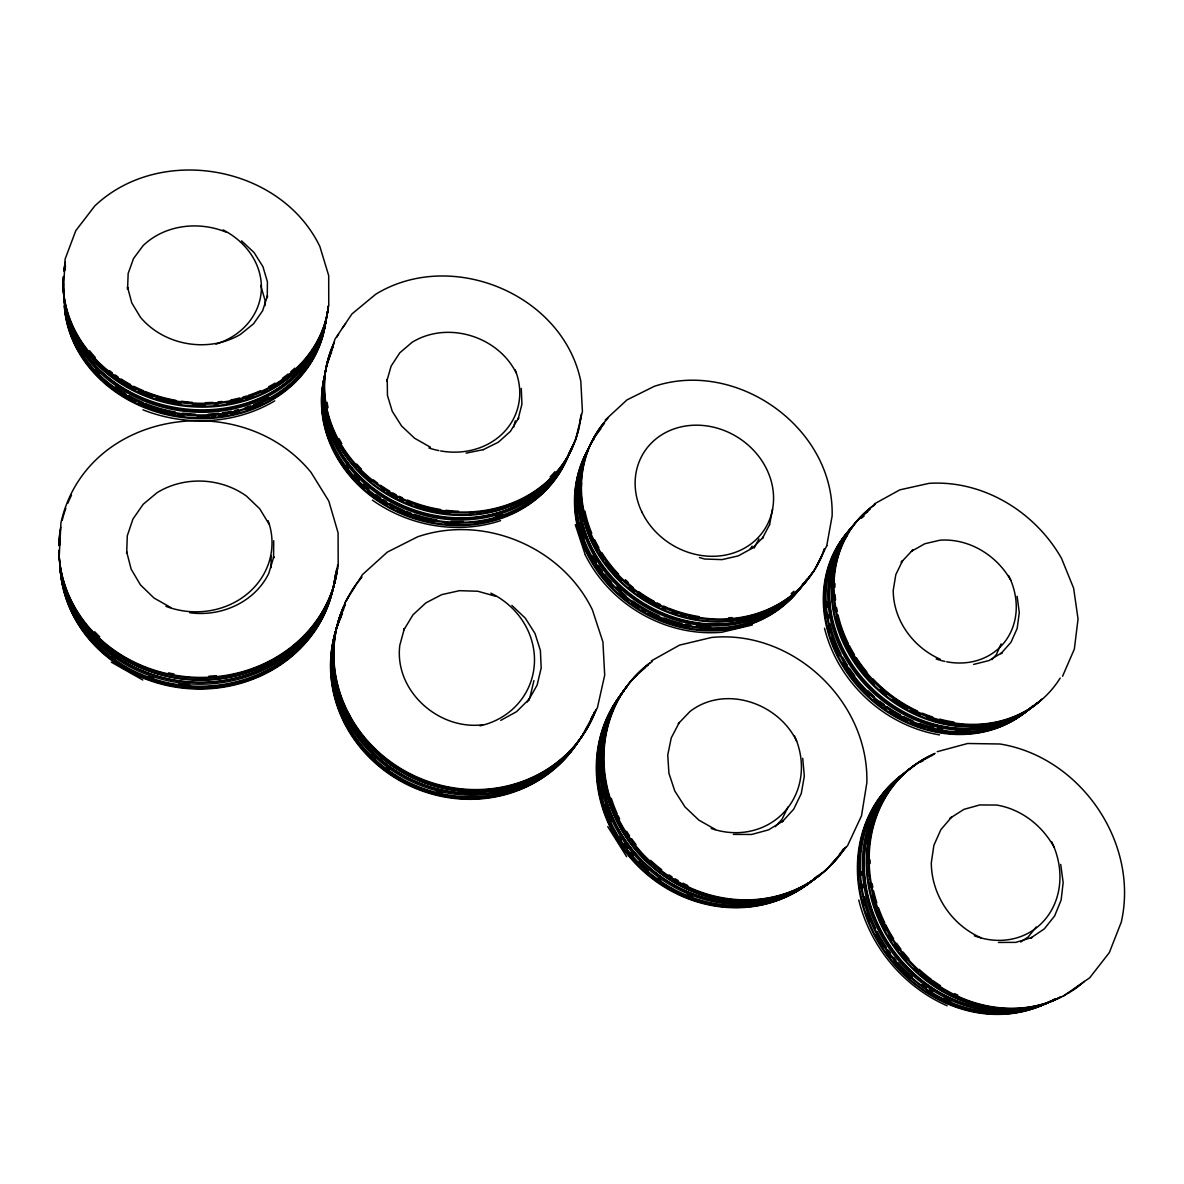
<?xml version="1.0" encoding="UTF-8"?>
<svg xmlns="http://www.w3.org/2000/svg" width="1184" height="1184" viewBox="0 0 1184 1184"><rect width="100%" height="100%" fill="white"/><g stroke="black" fill="none" stroke-linecap="round" stroke-linejoin="round"><path stroke-width="1.5" d="M271.032 567.684L271.136 555.651M273.711 540.733L273.548 558.167L273.815 556.672L268.798 573.337C254.693 602.345 220.875 617.16 189.632 612.69M265.024 305.59L265.083 300.41L260.687 285.418M59.2 556.761L60.932 522.825C86.195 409.871 241.566 386.976 311.096 472.46L328.826 501.113L338.076 532.8L338.195 565.848M63.507 289.74L65.12 259.074L75.791 230.658L94.75 205.986C160.018 143.989 280.549 165.138 319.843 246.45L328.693 275.561L328.752 305.516M515.321 420.808L513.619 427.306M826.728 545.854L832.13 515.958C834.409 427.868 736.951 358.767 654.175 386.369L626.972 399.911L605.187 420.054M769.541 524.823L772.56 509.253M533.925 680.622L529.914 697.45L527.354 701.979M575.335 440.788L582.424 411.544L580.811 381.248C562.844 293.943 451.015 248.078 375.728 294.239L351.929 313.952L335.042 339.024L326.118 368.165M1001.102 643.933L996.351 654.604L991.881 659.636M787.996 806.985L782.032 819.284L775.283 826.684M813.26 572.331L826.832 545.646M769.63 524.616L762.333 538.483L763.414 537.033L752.284 548.266M754.134 548.088L758.944 538.957M581.448 736.996L597.402 707.736L604.698 675.191L602.922 641.935L592.385 609.834C561.912 546.86 483.782 514.034 417.567 536.84L387.331 552.099L362.541 574.536L344.751 602.982M1036.192 926.998L1028.274 936.884L1020.697 942.005M1062.551 676.271L1074.347 649.098L1078.047 618.98L1073.622 588.167L1061.53 558.404C1035.112 511.814 983.223 479.934 929.026 483.353L899.84 489.85L874.488 503.836M825.825 870.418L847.611 845.598L861.508 815.791L866.851 782.787C869.012 701.372 792.792 629.4 711.495 637.48L679.557 645.117L651.333 660.879M1063.365 996.114L1089.709 977.777L1109.334 952.587L1121.292 922.084C1139.289 842.431 1080.311 756.857 999.932 743.996L967.668 743.493L937.225 751.692M500.743 720.375L516.52 711.688L529.204 699.167L528.478 700.41L537.122 685.092L541.177 668.013L540.407 650.519L535.035 633.544L525.282 618.137L511.873 605.438M752.447 548.118L738.209 555.903L721.988 559.618L704.569 559.011L699.418 557.531M483.19 449.698L498.375 442.194L510.378 431.42L518.681 417.819L518.015 419.476L521.937 404.173L521.271 388.411M274.762 400.858C235.098 424.523 185.577 426.595 142.953 409.812M973.618 664.416L988.995 660.554L1002.315 652.502L1000.835 653.746L1010.988 642.261L1017.145 628.526L1019.291 612.676L1017.115 596.262M752.417 624.945L721.722 632.271C665.822 636.992 610.367 605.009 585.325 555.015M500.566 520.649C457.424 534.783 409.294 526.199 372.427 500.136M466.111 453.132L483.338 449.639M998.482 942.449L1015.813 942.375L1032.063 937.447L1030.45 938.246L1044.288 928.892L1054.633 915.942L1061.13 900.047L1063.158 882.583L1060.731 864.453M733.384 834.38L751.603 834.468L768.564 829.866L783.423 820.778L782.254 821.8L793.709 809.16L801.257 793.546L804.321 776.201L802.722 758.322M482.717 724.786C438.465 730.291 394.213 690.76 399.778 645.398L404.38 628.497L403.892 629.858L412.994 614.807L425.84 602.908L441.736 594.634L459.466 590.668L477.803 591.245L495.696 596.277M939.534 734.894C884.492 725.629 837.961 682.413 824.523 628.245M226.055 232.094C198.69 220.89 164.931 224.679 143.16 245.576L133.54 258.497L128.153 273.519L127.576 289.251L127.532 287.09L131.779 302.926L140.496 317.342C164.354 345.684 208.384 353.187 240.337 334.465L253.539 323.794L262.611 310.8L267.495 295.734L267.258 297.613L267.421 281.851L262.937 266.652L254.101 252.577L241.58 240.885M940.214 659.222C913.219 647.396 893.195 620.179 893.239 590.268L895.814 574.625L902.593 560.698L901.172 562.296L912.908 549.805L911.384 551.344L924.763 543.767L939.948 540.2C968.986 538.143 996.839 555.311 1010.81 580.367M430.473 447.241L414.592 438.243L401.554 425.974L392.259 411.292L387.449 395.456L387.242 379.235L386.798 381.204L391.105 366.122L399.837 352.773L412.047 342.339C447.315 320.509 498.005 336.064 516.209 372.975M981.033 937.772C951.714 925.059 931.408 894.867 931.305 862.825L933.88 845.332L940.851 829.673L951.684 817.004L950.086 818.174L963.983 809.338L979.819 804.942L996.75 805.061C1021.23 809.146 1042.157 825.5 1053.997 847.048M715.462 829.525L698.9 820.142L685.003 806.955L674.791 790.986L668.916 773.256L667.746 755.081L671.254 737.884L679.29 722.521L678.299 723.69L690.006 711.466C724.993 684.47 778.436 702.896 796.64 741.169M947.111 1005.749C903.081 986.494 870.181 946.564 858.755 900.003M170.762 607.51L153.95 597.994L140.408 584.837L131.143 569.164L126.673 551.774L126.673 553.313L127.28 535.804L132.948 519.021L143.205 504.266L157.176 492.603C184.393 475.909 220.653 477.507 246.509 496.126L259.666 508.706L268.975 523.994M111.281 662.152L142.776 679.971M607.762 826.61L626.647 856.698M575.276 524.601L585.281 554.896M794.523 735.9A75.08 68.716 44.5 0 1 784.844 811.38A75.08 68.716 44.5 0 1 711.199 828.474M490.872 593.154A75.406 70.418 23.3 0 1 534.265 665.423A75.406 70.418 23.3 0 1 480.008 725.822M515.129 369.852A71.898 63.314 19.5 0 1 440.626 450.941M438.938 450.63A71.898 63.314 19.5 0 1 428.889 447.952M223.08 229.903A73.837 63.374 9 0 1 261.294 290.657A73.837 63.374 9 0 1 215.962 344.13M268.132 520.708A77.3 70.152 4.8 0 1 247.619 593.613A77.3 70.152 4.8 0 1 165.908 606.312M1008.605 575.542A71.07 61.109 42.7 0 1 1005.897 640.337A71.07 61.109 42.7 0 1 946.697 661.782M944.936 661.427A71.07 61.109 42.7 0 1 936.159 658.955M1051.644 841.72A75.894 66.319 53.9 0 1 1045.576 918.873A75.894 66.319 53.9 0 1 974.343 935.804M752.136 546.135A70.167 62.086 32.4 0 1 750.064 549.11M316.276 345.417A130.699 112.539 9.1 0 1 194.487 410.596A130.699 112.539 9.1 0 1 74.237 333.592M327.435 311.584A132.667 114.152 9.2 0 1 190.15 409.412A132.667 114.152 9.2 0 1 63.596 290.924M328.16 306.834A133.037 114.404 9.2 0 1 189.307 406.571A133.037 114.404 9.2 0 1 63.433 284.278M64.824 270.026A133.037 114.404 9.2 0 1 65.49 266.563M325.778 321.545A131.868 113.634 9.1 0 1 192.785 415.569A131.868 113.634 9.1 0 1 64.484 306.449M326.044 318.259A131.587 113.457 9.1 0 1 195.819 417.745A131.587 113.457 9.1 0 1 64.617 308.684M325.955 320.642A131.972 113.708 9.1 0 1 192.844 414.726A131.972 113.708 9.1 0 1 64.439 305.502M325.881 319.147A131.483 113.383 9 0 1 193.732 418.5A131.483 113.383 9 0 1 64.38 306.079M295.852 379.502A129.855 111.977 9 0 1 291.974 383.305M289.251 385.777A129.855 111.977 9 0 1 284.989 389.329M282.029 391.593A129.855 111.977 9 0 1 277.47 394.834M274.348 396.862A129.855 111.977 9 0 1 269.789 399.6M261.782 403.803A129.855 111.977 9 0 1 246.479 409.99M239.701 412.047A129.855 111.977 9 0 1 231.058 414.148M227.535 414.844A129.855 111.977 9 0 1 218.626 416.191M215.044 416.561A129.855 111.977 9 0 1 211.462 416.857M209.672 416.975A129.855 111.977 9 0 1 196.944 417.153M184.142 416.235A129.855 111.977 9 0 1 176.919 415.229M175.128 414.918A129.855 111.977 9 0 1 143.59 405.683M141.932 404.972A129.855 111.977 9 0 1 138.632 403.507M135.361 401.938A129.855 111.977 9 0 1 119.732 392.955M116.802 390.942A129.855 111.977 9 0 1 113.945 388.885M111 386.635A129.855 111.977 9 0 1 105.287 381.899M98.568 375.55A129.855 111.977 9 0 1 94.809 371.554M328.323 305.916A133.141 114.478 9.2 0 1 189.366 405.712A133.141 114.478 9.2 0 1 63.374 283.316M64.484 270.81A133.141 114.478 9.2 0 1 65.431 265.586M328.53 305.753A133.422 114.656 9.3 0 1 186.214 403.315A133.422 114.656 9.3 0 1 63.403 277.396M64.099 270.248A133.422 114.656 9.3 0 1 65.298 263.248M299.138 366.3A131.38 112.983 9.2 0 1 292.981 372.368M279.054 383.261A131.38 112.983 9.2 0 1 269.878 388.826M266.652 390.542A131.38 112.983 9.2 0 1 261.694 392.955M253.139 396.536A131.38 112.983 9.2 0 1 246.109 398.978M242.735 400A131.38 112.983 9.2 0 1 226.914 403.596M217.886 404.824A131.38 112.983 9.2 0 1 214.274 405.165M205.158 405.609A131.38 112.983 9.2 0 1 192.208 405.298M181.137 404.158A131.38 112.983 9.2 0 1 155.874 398.372M152.351 397.202A131.38 112.983 9.2 0 1 143.767 393.917M142.095 393.206A131.38 112.983 9.2 0 1 138.765 391.712M135.45 390.128A131.38 112.983 9.2 0 1 113.768 376.926M112.347 375.861A131.38 112.983 9.2 0 1 95.312 360.41M294.757 368.194A131.764 113.235 9.3 0 1 290.835 371.717M288.112 373.981A131.764 113.235 9.3 0 1 282.443 378.273M274.984 383.172A131.764 113.235 9.3 0 1 268.694 386.739M260.391 390.764A131.764 113.235 9.3 0 1 248.226 395.456M246.464 396.033A131.764 113.235 9.3 0 1 243.075 397.054M239.627 398.002A131.764 113.235 9.3 0 1 230.806 400.014M221.793 401.465A131.764 113.235 9.3 0 1 218.152 401.894M212.706 402.368A131.764 113.235 9.3 0 1 205.394 402.678M192.4 402.368A131.764 113.235 9.3 0 1 181.3 401.213M175.928 400.355A131.764 113.235 9.3 0 1 145.425 391.593M143.826 390.927A131.764 113.235 9.3 0 1 133.822 386.31M130.566 384.593A131.764 113.235 9.3 0 1 121.123 378.998M118.104 377A131.764 113.235 9.3 0 1 115.159 374.943M112.302 372.827A131.764 113.235 9.3 0 1 109.49 370.622M95.223 357.331A131.764 113.235 9.3 0 1 89.57 350.76M327.139 312.295A132.342 113.945 9.1 0 1 193.125 412.017A132.342 113.945 9.1 0 1 63.862 297.169M328.249 308.284A133.54 114.73 9.3 0 1 184.245 402.22A133.54 114.73 9.3 0 1 63.344 276.434M63.818 271.062A133.54 114.73 9.3 0 1 65.238 262.271M268.635 397.587A130.225 112.228 9.1 0 1 253.746 404.588M250.298 405.905A130.225 112.228 9.1 0 1 245.073 407.681M238.31 409.649A130.225 112.228 9.1 0 1 234.861 410.508M231.354 411.277A130.225 112.228 9.1 0 1 222.474 412.846M218.892 413.32A130.225 112.228 9.1 0 1 208.118 414.193M195.316 414.222A130.225 112.228 9.1 0 1 182.484 413.127M175.262 412.032A130.225 112.228 9.1 0 1 145.306 403.448M143.634 402.767A130.225 112.228 9.1 0 1 128.952 395.634M125.8 393.828A130.225 112.228 9.1 0 1 115.322 386.961M99.782 373.863A130.225 112.228 9.1 0 1 95.934 369.896M322.684 611.432A137.004 124.749 4.6 0 1 320.08 616.302M305.058 637.244A137.004 124.749 4.6 0 1 98.701 642.068M96.185 639.552A137.004 124.749 4.6 0 1 84.804 626.084M77.774 615.428A137.004 124.749 4.6 0 1 72.668 605.823M336.656 570.007A139.076 126.584 4.7 0 1 197.61 682.354A139.076 126.584 4.7 0 1 59.866 564.812M59.644 545.336A139.076 126.584 4.7 0 1 59.97 541.798M336.804 571.28A139.475 126.895 4.8 0 1 195.819 680.223A139.475 126.895 4.8 0 1 59.674 562.4M59.333 544.64A139.475 126.895 4.8 0 1 60.192 535.804M335.368 575.069A138.202 125.918 4.5 0 1 193.332 686.75A138.202 125.918 4.5 0 1 59.851 563.036M334.48 580.338A137.906 125.696 4.5 0 1 189.988 688.111A137.906 125.696 4.5 0 1 59.94 562.578M335.546 574.344A138.321 126.007 4.6 0 1 193.392 686.113A138.321 126.007 4.6 0 1 59.792 562.296M334.302 581.063A137.773 125.593 4.5 0 1 189.943 688.748A137.773 125.593 4.5 0 1 59.999 563.332M200.436 687.43A136.071 124.039 4.5 0 1 187.62 686.942M171.428 684.737A136.071 124.039 4.5 0 1 166.056 683.597M153.713 680.164A136.071 124.039 4.5 0 1 148.562 678.373M118.104 662.862A136.071 124.039 4.5 0 1 113.738 659.799M337.618 565.138A139.594 126.984 4.8 0 1 196.929 679.601A139.594 126.984 4.8 0 1 59.318 558.123M59.185 545.661A139.594 126.984 4.8 0 1 60.369 533.274M337.884 565.197A139.904 127.221 4.9 0 1 194.132 677.914A139.904 127.221 4.9 0 1 58.993 552.736M58.963 545.587A139.904 127.221 4.9 0 1 60.502 529.648M270.944 660.938A137.744 125.312 4.8 0 1 264.594 664.224M152.277 670.662A137.744 125.312 4.8 0 1 147.097 668.797M128.864 660.361A137.744 125.312 4.8 0 1 125.682 658.556M98.524 637.924A137.744 125.312 4.8 0 1 94.779 634.106M336.315 570.244A138.72 126.318 4.6 0 1 196.5 684.145A138.72 126.318 4.6 0 1 59.762 563.406M337.632 568.054A140.023 127.31 4.9 0 1 191.216 677.1A140.023 127.31 4.9 0 1 58.874 550.175M58.904 544.818A140.023 127.31 4.9 0 1 60.739 527.132M62.219 520.235A140.023 127.31 4.9 0 1 65.845 508.306M67.784 503.318A140.023 127.31 4.9 0 1 71.484 495.238M189.632 684.9A136.486 124.35 4.6 0 1 178.74 683.745M153.802 677.958A136.486 124.35 4.6 0 1 148.622 676.168M115.129 658.57A136.486 124.35 4.6 0 1 112.273 656.484M216.302 675.635A138.158 125.637 4.9 0 1 208.976 676.197M173.93 673.977A138.158 125.637 4.9 0 1 168.468 672.882M99.722 636.814A138.158 125.637 4.9 0 1 94.676 631.738M553.816 476.279A127.502 112.672 19.7 0 1 545.469 485.44M541.517 489.11A127.502 112.672 19.7 0 1 411.47 509.771A127.502 112.672 19.7 0 1 325.482 410.3M572.582 446.028A129.411 114.286 19.7 0 1 417.064 510.896A129.411 114.286 19.7 0 1 326.429 366.996M328.442 360.158A129.411 114.286 19.7 0 1 331.624 351.885M573.781 443.467A129.766 114.522 19.7 0 1 408.391 505.035A129.766 114.522 19.7 0 1 332.896 347.445M570.037 451.356A128.642 113.768 19.6 0 1 415.436 516.239A128.642 113.768 19.6 0 1 325.245 373.064M569.756 451.504A128.375 113.59 19.6 0 1 417.745 518.947A128.375 113.59 19.6 0 1 324.016 378.584M552.292 479.52A127.043 112.362 19.6 0 1 547.704 484.833M537.299 494.646A127.043 112.362 19.6 0 1 533.052 497.976M502.208 514.315A127.043 112.362 19.6 0 1 495.43 516.49M463.432 521.522A127.043 112.362 19.6 0 1 451.03 521.374M436.911 519.835A127.043 112.362 19.6 0 1 414.296 514.315M410.892 513.131A127.043 112.362 19.6 0 1 405.875 511.222M404.232 510.541A127.043 112.362 19.6 0 1 389.728 503.496M386.606 501.69A127.043 112.362 19.6 0 1 383.542 499.826M380.538 497.902A127.043 112.362 19.6 0 1 376.157 494.868M368.875 489.258A127.043 112.362 19.6 0 1 363.251 484.345M359.226 480.482A127.043 112.362 19.6 0 1 354.149 475.11M348.348 468.124A127.043 112.362 19.6 0 1 346.172 465.223M330.099 435.031A127.043 112.362 19.6 0 1 328.353 429.762M571.028 448.825A128.745 113.842 19.7 0 1 419.55 516.668A128.745 113.842 19.7 0 1 324.224 377.385M568.779 454.02A128.272 113.516 19.6 0 1 415.54 519.095A128.272 113.516 19.6 0 1 324.253 377.711M549.968 483.472A126.673 112.11 19.6 0 1 546.505 487.423M496.066 518.518A126.673 112.11 19.6 0 1 489.14 520.412M485.603 521.226A126.673 112.11 19.6 0 1 476.619 522.81M458.933 524.112A126.673 112.11 19.6 0 1 444.784 523.491M434.276 522.1A126.673 112.11 19.6 0 1 396.921 510.2M393.71 508.617A126.673 112.11 19.6 0 1 390.528 506.944M387.405 505.198A126.673 112.11 19.6 0 1 368.165 491.893M363.932 488.252A126.673 112.11 19.6 0 1 358.545 483.131M353.483 477.788A126.673 112.11 19.6 0 1 349.961 473.644M344.485 466.466A126.673 112.11 19.6 0 1 342.442 463.477M339.542 458.904A126.673 112.11 19.6 0 1 337.736 455.81M574.743 441.025A129.87 114.596 19.7 0 1 409.56 504.636A129.87 114.596 19.7 0 1 333.059 346.557M578.591 428.934A130.136 114.789 19.8 0 1 414.844 504.517A130.136 114.789 19.8 0 1 334.228 342.827M580.663 416.798A130.136 114.789 19.8 0 1 580.219 420.276M523.328 498.686A128.153 113.102 19.7 0 1 517.023 501.898M491.612 510.615A128.153 113.102 19.7 0 1 484.389 512.05M480.734 512.613A128.153 113.102 19.7 0 1 477.078 513.072M473.422 513.427A128.153 113.102 19.7 0 1 469.93 513.678M450.32 513.427A128.153 113.102 19.7 0 1 439.664 512.124M437.902 511.828A128.153 113.102 19.7 0 1 415.125 505.953M411.721 504.71A128.153 113.102 19.7 0 1 406.689 502.726M403.404 501.291A128.153 113.102 19.7 0 1 400.118 499.781M396.877 498.183A128.153 113.102 19.7 0 1 387.36 492.87M384.297 490.946A128.153 113.102 19.7 0 1 381.307 488.962M371.332 481.503A128.153 113.102 19.7 0 1 358.338 469.367M355.97 466.777A128.153 113.102 19.7 0 1 353.69 464.143M581.226 414.237A130.255 114.863 19.8 0 1 422.658 506.175A130.255 114.863 19.8 0 1 334.406 341.924M336.818 337.203A130.255 114.863 19.8 0 1 338.565 334.11M342.398 328.086A130.255 114.863 19.8 0 1 345.55 323.735M554.985 471.646A128.523 113.353 19.8 0 1 550.131 476.886M458.474 511.236A128.523 113.353 19.8 0 1 445.909 510.274M440.596 509.52A128.523 113.353 19.8 0 1 407.533 500.092M402.575 497.902A128.523 113.353 19.8 0 1 399.304 496.348M396.048 494.69A128.523 113.353 19.8 0 1 392.851 492.958M389.699 491.138A128.523 113.353 19.8 0 1 380.582 485.277M377.681 483.19A128.523 113.353 19.8 0 1 373.448 479.934M361.49 469.19A128.523 113.353 19.8 0 1 356.65 464.039M341.762 443.556A128.523 113.353 19.8 0 1 339.127 438.82M328.027 407.696A128.523 113.353 19.8 0 1 327.095 402.323M572.109 446.605A129.1 114.078 19.7 0 1 418.263 513.619A129.1 114.078 19.7 0 1 325.526 371.154M547.215 770.429A133.496 124.868 24.1 0 1 539.756 775.268M536.648 777.059A133.496 124.868 24.1 0 1 533.496 778.776M530.284 780.389A133.496 124.868 24.1 0 1 527.028 781.928M520.442 784.696A133.496 124.868 24.1 0 1 490.413 792.377M485.144 792.969A133.496 124.868 24.1 0 1 335.087 679.764M586.968 727.538A135.524 126.703 24.1 0 1 585.192 730.78M583.327 733.991A135.524 126.703 24.1 0 1 405.15 776.423A135.524 126.703 24.1 0 1 345.047 605.438M592.326 715.832A135.524 126.703 24.1 0 1 590.934 719.206M588.285 725.644A135.908 126.999 24.1 0 1 410.374 776.911A135.908 126.999 24.1 0 1 344.855 604.861M594.309 712.206A135.908 126.999 24.1 0 1 589.958 722.329M578.532 741.154A134.68 126.052 24.1 0 1 404.232 780.774A134.68 126.052 24.1 0 1 341.362 615.266M578.562 740.977A134.384 125.83 24 0 1 402.782 781.647A134.384 125.83 24 0 1 342.442 613.593M578.932 740.577A134.798 126.14 24.1 0 1 404.484 780.226A134.798 126.14 24.1 0 1 341.554 614.57M577.17 743.108A134.266 125.741 24 0 1 403.374 782.654A134.266 125.741 24 0 1 340.711 617.589M397.706 777.562A132.608 124.172 24 0 1 394.672 775.683M368.668 754.386A132.608 124.172 24 0 1 363.917 749.161M478.277 790.261A134.221 125.43 24.1 0 1 469.338 790.231M417.153 778.243A134.221 125.43 24.1 0 1 413.882 776.763M378.096 752.772A134.221 125.43 24.1 0 1 374.188 749.043M350.153 717.001A134.221 125.43 24.1 0 1 347.622 712.087M582.04 736.211A136.027 127.102 24.1 0 1 404.484 773.108A136.027 127.102 24.1 0 1 345.047 604.151M594.723 711.614A136.027 127.102 24.1 0 1 584.067 733.103M595.73 710.163A136.323 127.324 24.2 0 1 420.246 779.087A136.323 127.324 24.2 0 1 343.967 605.808M346.335 600.806A136.323 127.324 24.2 0 1 348.954 595.878M351.811 591.068A136.323 127.324 24.2 0 1 354.874 586.406M358.145 581.906A136.323 127.324 24.2 0 1 361.608 577.585M596.144 709.556A136.441 127.413 24.2 0 1 407.932 772.59A136.441 127.413 24.2 0 1 357.242 582.661M359.492 579.716A136.441 127.413 24.2 0 1 361.816 576.86M582.188 735.619A135.183 126.436 24.1 0 1 405.298 778.45A135.183 126.436 24.1 0 1 343.7 609.05M441.617 792.703A133.008 124.483 24.1 0 1 436.393 791.474M389.566 769.807A133.008 124.483 24.1 0 1 386.709 767.735M375.772 758.663A133.008 124.483 24.1 0 1 371.894 754.963M786.724 599.43A126.007 111.355 32.7 0 1 765.767 612.927M762.511 614.437A126.007 111.355 32.7 0 1 759.196 615.858M757.538 616.524A126.007 111.355 32.7 0 1 578.961 496.584M579.124 489.436A126.007 111.355 32.7 0 1 579.39 485.914M809.205 576.593A127.887 112.954 32.7 0 1 643.474 603.1A127.887 112.954 32.7 0 1 591.497 442.594M593.376 439.397A127.887 112.954 32.7 0 1 600.791 428.845M811.04 574.403A128.242 113.19 32.7 0 1 635.364 594.516A128.242 113.19 32.7 0 1 604.417 423.443M803.122 584.378A127.132 112.45 32.7 0 1 640.381 607.836A127.132 112.45 32.7 0 1 587.027 451.4M803.832 582.972A126.88 112.288 32.7 0 1 641.092 610.5A126.88 112.288 32.7 0 1 586.095 453.28M806.763 579.139A127.25 112.524 32.7 0 1 642.601 608.236A127.25 112.524 32.7 0 1 588.27 448.973M803.27 583.653A126.777 112.214 32.7 0 1 640.662 611.166A126.777 112.214 32.7 0 1 585.71 454.064M750.123 622.74A125.208 110.822 32.7 0 1 744.943 624.427M714.396 629.311A125.208 110.822 32.7 0 1 699.981 628.911M689.206 627.564A125.208 110.822 32.7 0 1 659.133 618.847M657.52 618.152A125.208 110.822 32.7 0 1 647.974 613.593M644.851 611.891A125.208 110.822 32.7 0 1 641.758 610.115M638.724 608.28A125.208 110.822 32.7 0 1 631.383 603.352M628.556 601.28A125.208 110.822 32.7 0 1 619.04 593.406M612.661 587.279A125.208 110.822 32.7 0 1 595.878 566.248M593.924 563.155A125.208 110.822 32.7 0 1 584.363 543.944M583.09 540.629A125.208 110.822 32.7 0 1 577.999 522.085M697.628 618.906A126.644 111.784 32.7 0 1 689.044 617.308M685.61 616.494A126.644 111.784 32.7 0 1 680.46 615.103M677.056 614.067A126.644 111.784 32.7 0 1 671.994 612.35M665.393 609.79A126.644 111.784 32.7 0 1 662.152 608.384M658.911 606.874A126.644 111.784 32.7 0 1 637.318 594.116M634.461 592.015A126.644 111.784 32.7 0 1 628.882 587.575M620.904 580.382A126.644 111.784 32.7 0 1 605.572 562.711M603.426 559.692A126.644 111.784 32.7 0 1 599.4 553.476M597.535 550.308A126.644 111.784 32.7 0 1 594.116 543.9M592.548 540.674A126.644 111.784 32.7 0 1 590.387 535.73M581.359 486.609A126.644 111.784 32.7 0 1 581.551 483.057M812.624 572.153A128.346 113.264 32.7 0 1 638.339 595.641A128.346 113.264 32.7 0 1 602.464 425.456M824.36 548.695A128.612 113.442 32.7 0 1 647.589 599.311A128.612 113.442 32.7 0 1 607.954 418.248M824.39 549.628A128.716 113.516 32.7 0 1 650.578 600.11A128.716 113.516 32.7 0 1 603.825 422.688M620.89 590.402A125.667 111.133 32.7 0 1 617.012 586.761M805.52 581.536A127.591 112.761 32.7 0 1 636.962 601.59A127.591 112.761 32.7 0 1 594.264 438.494M623.465 596.218A125.312 110.896 32.7 0 1 619.454 592.725M710.711 627.15A125.563 111.059 32.7 0 1 696.222 626.129M690.849 625.344A125.563 111.059 32.7 0 1 685.462 624.323M681.851 623.509A125.563 111.059 32.7 0 1 664.12 617.974M659.074 615.917A125.563 111.059 32.7 0 1 632.863 601.058M625.862 595.715A125.563 111.059 32.7 0 1 616.583 587.442M611.654 582.38A125.563 111.059 32.7 0 1 604.728 574.314M602.493 571.398A125.563 111.059 32.7 0 1 598.246 565.39M596.248 562.311A125.563 111.059 32.7 0 1 592.548 556.036M584.422 538.172A125.563 111.059 32.7 0 1 579.997 522.958M731.978 617.574A127.014 112.021 32.7 0 1 728.426 617.885M699.3 616.642A127.014 112.021 32.7 0 1 668.62 608.162M666.992 607.496A127.014 112.021 32.7 0 1 663.721 606.075M660.48 604.58A127.014 112.021 32.7 0 1 657.268 602.982M654.071 601.309A127.014 112.021 32.7 0 1 638.827 591.763M633.144 587.486A127.014 112.021 32.7 0 1 624.974 580.471M618.596 574.181A127.014 112.021 32.7 0 1 601.768 552.588M598.926 547.852A127.014 112.021 32.7 0 1 594.694 539.8M591.748 533.229A127.014 112.021 32.7 0 1 584.926 511.133M794.005 591.216A127.117 112.095 32.7 0 1 791.149 593.598M628.068 582.173A127.117 112.095 32.7 0 1 625.404 579.775M785.614 893.95A133.2 122.1 45.2 0 1 776.985 897.072M769.852 899.1A133.2 122.1 45.2 0 1 764.42 900.328M742.93 902.726A133.2 122.1 45.2 0 1 601.25 769.556M601.117 764.183A133.2 122.1 45.2 0 1 601.531 753.616M821.918 872.919A135.213 123.891 45.2 0 1 645.043 863.432A135.213 123.891 45.2 0 1 627.046 686.365M821.193 873.836A135.598 124.172 45.1 0 1 645.842 861.212A135.598 124.172 45.1 0 1 627.328 685.773M634.417 677.633A135.598 124.172 45.1 0 1 644.984 667.909M817.611 876.116A134.384 123.269 45.3 0 1 641.772 866.732A134.384 123.269 45.3 0 1 623.983 690.657M817.463 875.968A134.103 123.047 45.4 0 1 640.662 867.857A134.103 123.047 45.4 0 1 624.072 690.746M818.218 875.657A134.502 123.358 45.3 0 1 642.231 866.259A134.502 123.358 45.3 0 1 624.412 690.05M815.524 877.64A133.984 122.958 45.4 0 1 640.899 868.982A133.984 122.958 45.4 0 1 621.393 694.105M672.882 890.057A132.312 121.434 45.4 0 1 665.171 885.632M636.326 862.159A132.312 121.434 45.4 0 1 630.436 855.529M629.326 854.182A132.312 121.434 45.4 0 1 627.135 851.429M623.953 847.167A132.312 121.434 45.4 0 1 621.926 844.266M614.54 832.174A132.312 121.434 45.4 0 1 612.898 829.066M602.449 802.027A132.312 121.434 45.4 0 1 601.146 796.743M684.441 886.328A133.91 122.633 45.1 0 1 681.229 884.729M678.062 883.042A133.91 122.633 45.1 0 1 674.939 881.266M651.733 864.453A133.91 122.633 45.1 0 1 640.189 853.013M622.296 828.445A133.91 122.633 45.1 0 1 619.706 823.753M827.202 868.494A135.716 124.276 45.1 0 1 643.548 857.971A135.716 124.276 45.1 0 1 637.406 674.451M642.69 669.567A135.716 124.276 45.1 0 1 648.225 665.082M843.393 848.839A135.716 124.276 45.1 0 1 839.249 854.774M835.874 859.081A135.716 124.276 45.1 0 1 831.035 864.586M837.399 857.956A136.012 124.483 45.1 0 1 642.764 854.818A136.012 124.483 45.1 0 1 652.192 661.456M844.917 847.685A136.012 124.483 45.1 0 1 839.678 855.085M826.669 869.411A136.13 124.572 45.1 0 1 638.516 849.076A136.13 124.572 45.1 0 1 649.794 662.922M845.568 847.211A136.13 124.572 45.1 0 1 831.923 864.32M820.186 874.206A134.872 123.639 45.2 0 1 643.03 864.068A134.872 123.639 45.2 0 1 626.958 686.705M692.448 896.51A132.712 121.73 45.3 0 1 687.312 894.527M660.864 880.2A132.712 121.73 45.3 0 1 657.978 878.158M648.24 870.447A132.712 121.73 45.3 0 1 639.123 861.834M633.129 855.248A132.712 121.73 45.3 0 1 630.865 852.539M627.579 848.38A132.712 121.73 45.3 0 1 624.442 844.074M621.467 839.634A132.712 121.73 45.3 0 1 619.572 836.614M611.314 820.986A132.712 121.73 45.3 0 1 605.424 805.52M603.426 798.475A132.712 121.73 45.3 0 1 601.502 789.669M687.786 885.543A134.325 122.944 45.1 0 1 682.961 883.16M678.21 880.585A134.325 122.944 45.1 0 1 675.087 878.78M672.009 876.87A134.325 122.944 45.1 0 1 668.99 874.917M661.708 869.707A134.325 122.944 45.1 0 1 650.667 860.383M635.986 844.518A134.325 122.944 45.1 0 1 631.649 838.805M629.592 835.86A134.325 122.944 45.1 0 1 626.617 831.331M619.602 818.854A134.325 122.944 45.1 0 1 618.078 815.672M617.293 813.985A134.325 122.944 45.1 0 1 611.329 798.342M1005.941 720.893A126.126 108.691 43.1 0 1 1001.072 722.743M997.727 723.853A126.126 108.691 43.1 0 1 869.885 687.593A126.126 108.691 43.1 0 1 834.572 560.802M840.936 545.824A126.126 108.691 43.1 0 1 847.478 535.198M1035.349 704.554A128.02 110.245 43.1 0 1 872.12 688.378A128.02 110.245 43.1 0 1 852.243 526.614M855.81 522.558A128.02 110.245 43.1 0 1 867.739 511.725M1041.846 699.048A128.36 110.467 43.1 0 1 875.701 687.934A128.36 110.467 43.1 0 1 855.336 522.943M857.749 520.25A128.36 110.467 43.1 0 1 869.707 509.401M1032.714 706.167A127.265 109.772 43.2 0 1 866.2 691.086A127.265 109.772 43.2 0 1 852.835 526.244M1032.211 706.3A127.014 109.609 43.2 0 1 864.69 692.522A127.014 109.609 43.2 0 1 852.658 526.673M1027.446 710.489A126.91 109.535 43.2 0 1 866.274 695.274A126.91 109.535 43.2 0 1 844.902 535.375M941.976 731.653A125.341 108.173 43.2 0 1 928.004 728.767M924.512 727.79A125.341 108.173 43.2 0 1 910.807 722.906M907.477 721.456A125.341 108.173 43.2 0 1 889.539 711.762M886.431 709.719A125.341 108.173 43.2 0 1 883.382 707.603M881.888 706.522A125.341 108.173 43.2 0 1 873.585 699.966M869.589 696.429A125.341 108.173 43.2 0 1 842.357 662.552M838.879 656.143A125.341 108.173 43.2 0 1 831.198 637.821M829.614 632.7A125.341 108.173 43.2 0 1 827.853 625.877M826.136 616.82A125.341 108.173 43.2 0 1 825.648 613.164M824.908 604.062A125.341 108.173 43.2 0 1 824.819 600.451M966.425 725.304A126.777 109.091 43.1 0 1 951.477 724.001M949.731 723.735A126.777 109.091 43.1 0 1 926.835 717.8M919.968 715.136A126.777 109.091 43.1 0 1 910.407 710.711M907.27 709.053A126.777 109.091 43.1 0 1 892.144 699.596M886.476 695.334A126.777 109.091 43.1 0 1 879.608 689.562M874.354 684.633A126.777 109.091 43.1 0 1 835.963 617.071M834.513 609.76A126.777 109.091 43.1 0 1 833.95 606.075M833.166 598.704A126.777 109.091 43.1 0 1 832.9 593.214M1041.298 699.714A128.479 110.526 43.1 0 1 867.591 678.343A128.479 110.526 43.1 0 1 870.314 508.676M1040.44 700.736A128.73 110.704 43 0 1 866.392 673.74A128.73 110.704 43 0 1 874.68 504.813M868.819 677.544A126.88 109.165 43.1 0 1 866.481 674.88M1060.183 678.062A128.834 110.763 43 0 1 878.691 685.418A128.834 110.763 43 0 1 875.302 504.073M1030.776 707.988A127.369 109.831 43.2 0 1 866.096 689.754A127.369 109.831 43.2 0 1 852.199 526.836M861.301 518.252A127.369 109.831 43.2 0 1 864.083 516.061M970.155 730.794A125.696 108.395 43.2 0 1 955.444 730.898M942.582 729.492A125.696 108.395 43.2 0 1 937.343 728.515M933.836 727.746A125.696 108.395 43.2 0 1 919.879 723.616M913.086 720.982A125.696 108.395 43.2 0 1 903.599 716.586M900.476 714.944A125.696 108.395 43.2 0 1 886.934 706.596M884.078 704.554A125.696 108.395 43.2 0 1 879.875 701.342M874.399 696.799A125.696 108.395 43.2 0 1 867.872 690.731M854.759 675.901A125.696 108.395 43.2 0 1 849.328 668.324M847.3 665.201A125.696 108.395 43.2 0 1 842.638 657.253M840.936 654.042A125.696 108.395 43.2 0 1 829.866 623.702M828.741 618.27A125.696 108.395 43.2 0 1 828.134 614.614M827.261 607.288A125.696 108.395 43.2 0 1 826.906 601.827M1037.228 702.526A127.724 110.053 43.1 0 1 871.098 690.79A127.724 110.053 43.1 0 1 852.909 525.888M953.89 722.062A127.132 109.328 43 0 1 939.726 719.117M932.666 717.03A127.132 109.328 43 0 1 922.306 713.168M917.496 711.051A127.132 109.328 43 0 1 872.771 678.713M866.866 672.053A127.132 109.328 43 0 1 856.298 657.682M854.404 654.678A127.132 109.328 43 0 1 849.268 645.487M848.44 643.844A127.132 109.328 43 0 1 838.02 614.836M837.236 611.181A127.132 109.328 43 0 1 836.555 607.51M835.549 600.11A127.132 109.328 43 0 1 835.09 594.575M834.898 587.279A127.132 109.328 43 0 1 834.972 583.697M876.959 701.638A125.445 108.247 43.2 0 1 874.221 699.374M988.418 1009.227A134.695 117.838 54.5 0 1 877.24 808.509M878.913 805.431A134.695 117.838 54.5 0 1 882.494 799.511M1054.5 999.814A136.737 119.554 54.4 0 1 887.956 942.523A136.737 119.554 54.4 0 1 907.847 770.296M910.792 768.15A136.737 119.554 54.4 0 1 915.35 765.116M920.057 762.318A136.737 119.554 54.4 0 1 923.268 760.587M1060.302 997.106A137.122 119.821 54.4 0 1 887.364 936.722A137.122 119.821 54.4 0 1 920.664 761.49M923.86 759.699A137.122 119.821 54.4 0 1 928.744 757.242M1045.975 1003.366A135.479 118.681 54.6 0 1 879.801 944.876A135.479 118.681 54.6 0 1 903.792 773.67M944.936 1000.954A133.807 117.216 54.6 0 1 941.62 999.4M936.707 996.854A133.807 117.216 54.6 0 1 933.466 995.063M930.269 993.169A133.807 117.216 54.6 0 1 927.131 991.186M909.845 978.102A133.807 117.216 54.6 0 1 893.624 961.423M890.279 957.249A133.807 117.216 54.6 0 1 886.002 951.477M882.983 946.993A133.807 117.216 54.6 0 1 875.731 934.62M869.752 921.788A133.807 117.216 54.6 0 1 866.629 913.471M864.039 905.05A133.807 117.216 54.6 0 1 862.736 899.988M860.383 887.586A133.807 117.216 54.6 0 1 859.91 883.974M859.155 874.976A133.807 117.216 54.6 0 1 859.022 871.394M1054.929 998.926A135.894 118.962 54.5 0 1 885.38 948.636A135.894 118.962 54.5 0 1 903.14 774.025M1050.075 1001.338A135.598 118.77 54.6 0 1 882.154 947.126A135.598 118.77 54.6 0 1 902.992 774.203M944.21 990.712A135.42 118.326 54.4 0 1 941.117 988.906M938.083 987.027A135.42 118.326 54.4 0 1 920.841 974.269M918.118 971.872A135.42 118.326 54.4 0 1 914.137 968.142M906.574 960.283A135.42 118.326 54.4 0 1 900.758 953.401M898.538 950.545A135.42 118.326 54.4 0 1 894.275 944.64M891.256 940.066A135.42 118.326 54.4 0 1 888.4 935.419M885.736 930.683A135.42 118.326 54.4 0 1 883.264 925.903M882.48 924.304A135.42 118.326 54.4 0 1 872.105 895.77M870.196 886.964A135.42 118.326 54.4 0 1 869.559 883.338M868.597 876.056A135.42 118.326 54.4 0 1 868.272 872.401M867.857 863.358A135.42 118.326 54.4 0 1 867.857 859.791M1061.13 996.75A137.24 119.91 54.3 0 1 889.687 939.016A137.24 119.91 54.3 0 1 916.682 763.828M919.776 761.874A137.24 119.91 54.3 0 1 926.169 758.308M929.44 756.694A137.24 119.91 54.3 0 1 932.74 755.214M1069.3 992.37A137.536 120.102 54.3 0 1 1064.697 995.063M1060.006 997.52A137.536 120.102 54.3 0 1 885.218 927.235A137.536 120.102 54.3 0 1 934.413 753.897M1080.829 984.052A137.536 120.102 54.3 0 1 1072.29 990.431M1065.541 994.723A137.655 120.191 54.3 0 1 887.304 929.484A137.655 120.191 54.3 0 1 935.108 753.35M1084.352 981.388A137.655 120.191 54.3 0 1 1068.619 992.947M1052.68 1000.273A136.012 119.051 54.5 0 1 884.389 945.705A136.012 119.051 54.5 0 1 905.257 772.412M950.752 1001.25A134.206 117.482 54.5 0 1 944.107 998.216M932.726 991.97A134.206 117.482 54.5 0 1 929.558 989.987M926.465 987.915A134.206 117.482 54.5 0 1 921.922 984.688M912.242 976.859A134.206 117.482 54.5 0 1 898.271 962.844M895.948 960.12A134.206 117.482 54.5 0 1 893.698 957.353M890.427 953.076A134.206 117.482 54.5 0 1 888.311 950.145M886.268 947.17A134.206 117.482 54.5 0 1 877.181 931.675M875.612 928.508A134.206 117.482 54.5 0 1 864.572 896.836M862.855 887.882A134.206 117.482 54.5 0 1 862.337 884.27M861.464 875.242A134.206 117.482 54.5 0 1 861.271 871.646M1055.314 999.178A136.397 119.318 54.5 0 1 888.858 947.881A136.397 119.318 54.5 0 1 901.734 775.18M905.952 771.79A136.397 119.318 54.5 0 1 911.902 767.602M957.797 995.122A135.834 118.622 54.3 0 1 954.6 993.628M940.584 985.798A135.834 118.622 54.3 0 1 933.17 980.781M931.734 979.73A135.834 118.622 54.3 0 1 919.213 969.37M908.972 958.981A135.834 118.622 54.3 0 1 903.14 952.069M900.906 949.198A135.834 118.622 54.3 0 1 896.628 943.278M893.594 938.705A135.834 118.622 54.3 0 1 885.573 924.497M884.788 922.884A135.834 118.622 54.3 0 1 878.528 907.936M876.811 902.815A135.834 118.622 54.3 0 1 873.57 890.856M872.8 887.26A135.834 118.622 54.3 0 1 872.134 883.634M870.136 863.565A135.834 118.622 54.3 0 1 870.092 859.969M641.772 511.799A71.558 63.004 32.3 0 0 761.253 533.999A71.558 63.004 32.3 0 0 710.015 426.447A71.558 63.004 32.3 0 0 641.772 511.799"/></g></svg>
